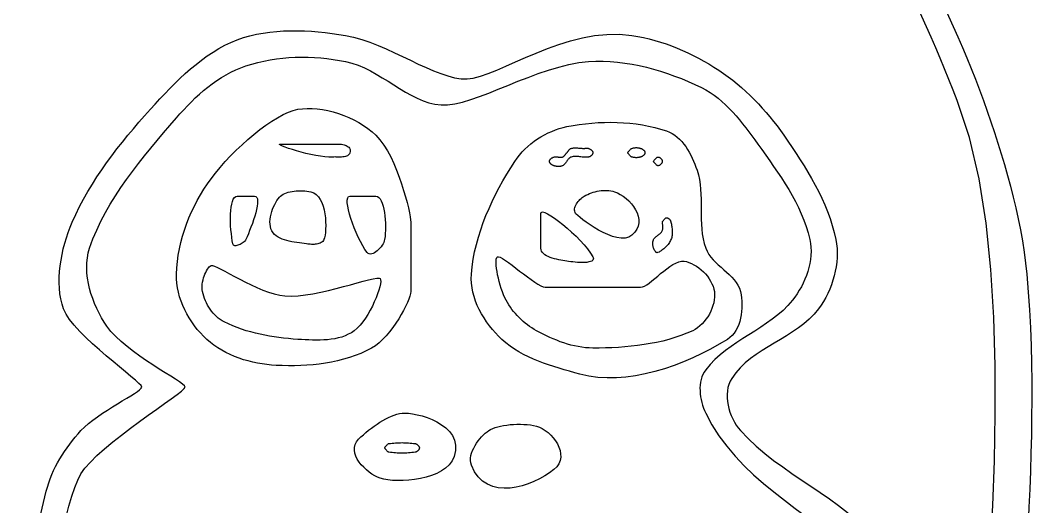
# Model space of a CAD drawing. Extents: x 4 to 678, y 18 to 648.
# Drawn here: x 267 to 383.6, y 515.7 to 571.8 of the extents above; entities that cross this region are included whole.
import ezdxf

# ---------------------------------------------------------------- set-up
doc = ezdxf.new("R2010")
doc.units = 0
doc.layers.add('Poly', color=3, linetype='CONTINUOUS')

msp = doc.modelspace()

# ---------------------------------------------------------------- linework, layer by layer
at = {"layer": 'Poly'}
for points in [[(375, 562.5), (374.52, 563.72), (374.02, 564.94), (373.53, 566.16), (373.02, 567.38), (372.51, 568.59), (371.98, 569.8), (371.45, 571), (370.9, 572.2), (370.34, 573.39), (369.77, 574.57), (369.18, 575.75), (368.58, 576.92), (367.96, 578.08), (367.32, 579.23), (366.67, 580.37), (366, 581.5)], [(369, 581.5), (369.68, 580.37), (370.34, 579.24), (370.98, 578.09), (371.61, 576.94), (372.23, 575.77), (372.83, 574.6), (373.41, 573.42), (373.98, 572.23), (374.54, 571.04), (375.07, 569.83), (375.6, 568.62), (376.11, 567.41), (376.6, 566.19), (377.08, 564.96), (377.55, 563.73), (378, 562.5)], [(292, 569.5), (292.73, 569.75), (293.47, 569.96), (294.22, 570.14), (294.99, 570.28), (295.77, 570.39), (296.56, 570.47), (297.35, 570.52), (298.15, 570.55), (298.95, 570.55), (299.75, 570.53), (300.55, 570.48), (301.35, 570.42), (302.15, 570.34), (302.94, 570.24), (303.72, 570.13), (304.5, 570)], [(318.5, 565), (319.22, 565.09), (320.04, 565.3), (320.94, 565.61), (321.91, 566), (322.96, 566.45), (324.07, 566.95), (325.25, 567.46), (326.47, 567.98), (327.75, 568.49), (329.06, 568.96), (330.42, 569.38), (331.8, 569.72), (333.2, 569.98), (334.62, 570.12), (336.06, 570.14), (337.5, 570)], [(282, 561.5), (282.54, 562.1), (283.09, 562.69), (283.66, 563.29), (284.23, 563.88), (284.82, 564.47), (285.41, 565.04), (286.02, 565.61), (286.64, 566.15), (287.27, 566.67), (287.91, 567.17), (288.56, 567.65), (289.22, 568.09), (289.9, 568.5), (290.59, 568.88), (291.29, 569.21), (292, 569.5)], [(304.5, 570), (305.42, 569.81), (306.36, 569.54), (307.3, 569.22), (308.24, 568.85), (309.18, 568.45), (310.12, 568.02), (311.06, 567.58), (311.98, 567.14), (312.88, 566.71), (313.77, 566.3), (314.63, 565.93), (315.47, 565.61), (316.28, 565.34), (317.06, 565.14), (317.8, 565.02), (318.5, 565)], [(337.5, 570), (338.16, 569.89), (338.83, 569.76), (339.48, 569.6), (340.14, 569.43), (340.79, 569.23), (341.43, 569.02), (342.07, 568.79), (342.71, 568.54), (343.33, 568.27), (343.95, 567.99), (344.57, 567.69), (345.17, 567.38), (345.77, 567.06), (346.35, 566.72), (346.93, 566.36), (347.5, 566)], [(293, 566.5), (293.69, 566.71), (294.38, 566.9), (295.09, 567.06), (295.8, 567.2), (296.52, 567.31), (297.25, 567.39), (297.97, 567.45), (298.7, 567.49), (299.44, 567.5), (300.17, 567.49), (300.9, 567.46), (301.63, 567.41), (302.35, 567.34), (303.07, 567.24), (303.79, 567.13), (304.5, 567)], [(304.5, 567), (305.23, 566.82), (305.95, 566.57), (306.66, 566.27), (307.35, 565.92), (308.04, 565.54), (308.72, 565.14), (309.39, 564.72), (310.06, 564.3), (310.73, 563.89), (311.4, 563.49), (312.06, 563.12), (312.74, 562.78), (313.42, 562.49), (314.1, 562.26), (314.8, 562.09), (315.5, 562)], [(315.5, 562), (316.25, 562.01), (317.08, 562.12), (317.97, 562.33), (318.93, 562.61), (319.94, 562.96), (320.99, 563.36), (322.09, 563.8), (323.21, 564.25), (324.36, 564.72), (325.53, 565.17), (326.71, 565.61), (327.89, 566.02), (329.07, 566.37), (330.23, 566.66), (331.38, 566.88), (332.5, 567)], [(332.5, 567), (333.33, 567.04), (334.17, 567.04), (335, 567), (335.84, 566.93), (336.68, 566.83), (337.51, 566.69), (338.34, 566.53), (339.16, 566.34), (339.99, 566.12), (340.8, 565.88), (341.61, 565.62), (342.41, 565.33), (343.2, 565.03), (343.98, 564.7), (344.74, 564.36), (345.5, 564)], [(285, 560.5), (285.41, 560.97), (285.84, 561.44), (286.27, 561.9), (286.72, 562.36), (287.18, 562.8), (287.65, 563.23), (288.13, 563.65), (288.63, 564.05), (289.13, 564.44), (289.65, 564.81), (290.18, 565.15), (290.72, 565.47), (291.27, 565.77), (291.84, 566.04), (292.41, 566.29), (293, 566.5)], [(347.5, 566), (348.05, 565.63), (348.59, 565.24), (349.12, 564.84), (349.64, 564.42), (350.14, 563.99), (350.64, 563.54), (351.13, 563.08), (351.6, 562.61), (352.07, 562.13), (352.52, 561.64), (352.96, 561.14), (353.39, 560.63), (353.81, 560.11), (354.22, 559.58), (354.62, 559.04), (355, 558.5)], [(345.5, 564), (346.01, 563.73), (346.5, 563.44), (346.97, 563.12), (347.43, 562.77), (347.87, 562.4), (348.3, 562.01), (348.71, 561.6), (349.12, 561.18), (349.51, 560.75), (349.89, 560.3), (350.26, 559.84), (350.62, 559.38), (350.97, 558.91), (351.32, 558.44), (351.66, 557.97), (352, 557.5)], [(378, 495.5), (377.89, 496.02), (377.93, 497.5), (378.07, 499.86), (378.29, 502.97), (378.55, 506.75), (378.82, 511.08), (379.08, 515.87), (379.27, 521.01), (379.38, 526.4), (379.37, 531.94), (379.21, 537.52), (378.87, 543.04), (378.31, 548.4), (377.5, 553.5), (376.41, 558.24), (375, 562.5)], [(378, 562.5), (378.43, 561.28), (378.85, 560.06), (379.27, 558.84), (379.67, 557.61), (380.06, 556.37), (380.43, 555.13), (380.79, 553.89), (381.13, 552.64), (381.45, 551.39), (381.75, 550.13), (382.02, 548.87), (382.27, 547.6), (382.5, 546.33), (382.7, 545.06), (382.86, 543.78), (383, 542.5)], [(273, 548.5), (273.41, 549.4), (273.85, 550.29), (274.31, 551.16), (274.8, 552.02), (275.31, 552.87), (275.84, 553.71), (276.39, 554.53), (276.96, 555.35), (277.55, 556.15), (278.15, 556.94), (278.77, 557.73), (279.4, 558.5), (280.04, 559.26), (280.68, 560.02), (281.34, 560.76), (282, 561.5)], [(289, 553.5), (289.5, 554.15), (290.05, 554.81), (290.63, 555.47), (291.25, 556.13), (291.9, 556.78), (292.57, 557.41), (293.25, 558.03), (293.94, 558.61), (294.63, 559.16), (295.32, 559.66), (296, 560.12), (296.66, 560.53), (297.29, 560.88), (297.9, 561.16), (298.47, 561.37), (299, 561.5)], [(299, 561.5), (299.52, 561.57), (300.07, 561.6), (300.64, 561.59), (301.23, 561.55), (301.83, 561.47), (302.44, 561.35), (303.06, 561.2), (303.67, 561.02), (304.28, 560.8), (304.88, 560.56), (305.46, 560.28), (306.03, 559.98), (306.57, 559.65), (307.08, 559.29), (307.56, 558.91), (308, 558.5)], [(275, 545.5), (275.38, 546.56), (275.81, 547.59), (276.29, 548.61), (276.81, 549.61), (277.37, 550.59), (277.97, 551.55), (278.59, 552.49), (279.25, 553.43), (279.92, 554.35), (280.62, 555.25), (281.33, 556.15), (282.05, 557.03), (282.79, 557.91), (283.53, 558.78), (284.26, 559.64), (285, 560.5)], [(330, 559.5), (330.71, 559.63), (331.43, 559.74), (332.15, 559.84), (332.87, 559.91), (333.6, 559.96), (334.33, 559.99), (335.06, 560), (335.8, 559.99), (336.53, 559.95), (337.25, 559.89), (337.98, 559.81), (338.7, 559.7), (339.41, 559.56), (340.12, 559.4), (340.81, 559.21), (341.5, 559)], [(308, 558.5), (308.46, 557.98), (308.9, 557.38), (309.31, 556.72), (309.7, 556.01), (310.05, 555.26), (310.38, 554.48), (310.68, 553.7), (310.95, 552.92), (311.19, 552.16), (311.4, 551.43), (311.58, 550.75), (311.73, 550.13), (311.85, 549.58), (311.93, 549.11), (311.98, 548.75), (312, 548.5)], [(324, 555.5), (324.26, 555.87), (324.54, 556.23), (324.84, 556.58), (325.16, 556.91), (325.5, 557.23), (325.85, 557.53), (326.22, 557.81), (326.61, 558.08), (327, 558.33), (327.41, 558.56), (327.83, 558.77), (328.25, 558.96), (328.68, 559.13), (329.12, 559.28), (329.56, 559.4), (330, 559.5)], [(341.5, 559), (341.83, 558.87), (342.14, 558.71), (342.44, 558.52), (342.72, 558.3), (342.99, 558.05), (343.24, 557.79), (343.48, 557.5), (343.7, 557.2), (343.91, 556.88), (344.1, 556.56), (344.29, 556.22), (344.45, 555.88), (344.61, 555.53), (344.75, 555.19), (344.88, 554.84), (345, 554.5)], [(355, 558.5), (355.48, 557.81), (355.95, 557.11), (356.42, 556.4), (356.89, 555.69), (357.34, 554.97), (357.79, 554.24), (358.21, 553.51), (358.63, 552.77), (359.02, 552.01), (359.39, 551.25), (359.73, 550.49), (360.05, 549.71), (360.34, 548.92), (360.59, 548.12), (360.82, 547.32), (361, 546.5)], [(303, 556), (302.58, 556), (302.11, 556.03), (301.6, 556.09), (301.05, 556.18), (300.5, 556.29), (299.93, 556.42), (299.38, 556.56), (298.85, 556.7), (298.36, 556.85), (297.92, 556.99), (297.53, 557.13), (297.23, 557.25), (297.01, 557.35), (296.89, 557.43), (296.88, 557.48), (297, 557.5)], [(297, 557.5), (297.07, 557.5), (297.28, 557.5), (297.6, 557.5), (298.02, 557.5), (298.51, 557.5), (299.06, 557.5), (299.64, 557.5), (300.25, 557.5), (300.86, 557.5), (301.44, 557.5), (301.99, 557.5), (302.48, 557.5), (302.9, 557.5), (303.22, 557.5), (303.43, 557.5), (303.5, 557.5)], [(303.5, 557.5), (303.68, 557.5), (303.86, 557.49), (304.02, 557.47), (304.18, 557.44), (304.33, 557.41), (304.46, 557.36), (304.58, 557.31), (304.69, 557.26), (304.78, 557.19), (304.86, 557.12), (304.93, 557.04), (304.98, 556.95), (305.01, 556.85), (305.03, 556.74), (305.02, 556.62), (305, 556.5)], [(352, 557.5), (352.46, 556.86), (352.92, 556.22), (353.38, 555.57), (353.83, 554.92), (354.28, 554.26), (354.73, 553.6), (355.16, 552.93), (355.57, 552.25), (355.97, 551.57), (356.34, 550.88), (356.7, 550.17), (357.02, 549.46), (357.32, 548.74), (357.58, 548), (357.81, 547.26), (358, 546.5)], [(305, 556.5), (304.96, 556.38), (304.89, 556.29), (304.81, 556.21), (304.71, 556.15), (304.6, 556.1), (304.47, 556.06), (304.34, 556.03), (304.19, 556.02), (304.04, 556), (303.89, 556), (303.73, 556), (303.58, 556), (303.43, 556), (303.28, 556.01), (303.13, 556), (303, 556)], [(329.5, 556), (329.54, 556.02), (329.58, 556.04), (329.61, 556.06), (329.65, 556.09), (329.68, 556.12), (329.71, 556.15), (329.74, 556.18), (329.77, 556.22), (329.8, 556.25), (329.83, 556.29), (329.86, 556.33), (329.88, 556.36), (329.91, 556.4), (329.94, 556.43), (329.97, 556.47), (330, 556.5)], [(330, 556.5), (330.03, 556.53), (330.06, 556.57), (330.09, 556.6), (330.12, 556.64), (330.14, 556.68), (330.17, 556.72), (330.2, 556.75), (330.23, 556.79), (330.26, 556.83), (330.29, 556.86), (330.32, 556.89), (330.35, 556.92), (330.38, 556.95), (330.42, 556.97), (330.46, 556.99), (330.5, 557)], [(330.5, 557), (330.59, 557.02), (330.68, 557.03), (330.78, 557.05), (330.87, 557.05), (330.96, 557.05), (331.06, 557.05), (331.15, 557.05), (331.24, 557.05), (331.34, 557.04), (331.43, 557.03), (331.53, 557.02), (331.62, 557.02), (331.72, 557.01), (331.81, 557), (331.91, 557), (332, 557)], [(332, 557), (332.03, 557), (332.06, 557), (332.1, 557.01), (332.13, 557.01), (332.16, 557.02), (332.19, 557.02), (332.22, 557.02), (332.26, 557.03), (332.29, 557.03), (332.32, 557.03), (332.35, 557.03), (332.38, 557.03), (332.41, 557.03), (332.44, 557.02), (332.47, 557.01), (332.5, 557)], [(332.5, 557), (332.54, 556.98), (332.58, 556.96), (332.62, 556.93), (332.67, 556.91), (332.71, 556.88), (332.75, 556.86), (332.79, 556.83), (332.83, 556.8), (332.86, 556.77), (332.9, 556.73), (332.93, 556.7), (332.95, 556.66), (332.97, 556.62), (332.99, 556.58), (333, 556.54), (333, 556.5)], [(333, 556.5), (333, 556.46), (332.99, 556.41), (332.97, 556.37), (332.95, 556.33), (332.93, 556.29), (332.9, 556.25), (332.87, 556.21), (332.84, 556.18), (332.8, 556.15), (332.76, 556.12), (332.72, 556.09), (332.68, 556.06), (332.63, 556.04), (332.59, 556.03), (332.54, 556.01), (332.5, 556)], [(337, 556.5), (337, 556.5), (337.01, 556.52), (337.03, 556.54), (337.05, 556.57), (337.07, 556.6), (337.1, 556.64), (337.13, 556.68), (337.17, 556.72), (337.2, 556.77), (337.24, 556.81), (337.28, 556.85), (337.33, 556.89), (337.37, 556.93), (337.41, 556.96), (337.46, 556.98), (337.5, 557)], [(337.5, 556), (337.46, 556.02), (337.41, 556.04), (337.37, 556.07), (337.33, 556.11), (337.28, 556.15), (337.24, 556.19), (337.2, 556.23), (337.17, 556.28), (337.13, 556.32), (337.1, 556.36), (337.07, 556.4), (337.05, 556.43), (337.03, 556.46), (337.01, 556.48), (337, 556.5), (337, 556.5)], [(337.5, 557), (337.56, 557.02), (337.62, 557.03), (337.68, 557.05), (337.75, 557.06), (337.81, 557.07), (337.87, 557.07), (337.94, 557.08), (338, 557.08), (338.06, 557.08), (338.13, 557.07), (338.19, 557.07), (338.25, 557.06), (338.32, 557.05), (338.38, 557.03), (338.44, 557.02), (338.5, 557)], [(338.5, 557), (338.54, 556.98), (338.59, 556.97), (338.63, 556.95), (338.67, 556.92), (338.72, 556.9), (338.76, 556.87), (338.8, 556.84), (338.83, 556.81), (338.87, 556.78), (338.9, 556.74), (338.93, 556.71), (338.95, 556.67), (338.97, 556.63), (338.99, 556.59), (339, 556.54), (339, 556.5)], [(339, 556.5), (339, 556.46), (338.99, 556.41), (338.97, 556.37), (338.95, 556.33), (338.93, 556.29), (338.9, 556.26), (338.87, 556.22), (338.83, 556.19), (338.8, 556.16), (338.76, 556.13), (338.72, 556.1), (338.67, 556.08), (338.63, 556.05), (338.59, 556.03), (338.54, 556.02), (338.5, 556)], [(319, 542.5), (319.08, 543.37), (319.21, 544.23), (319.37, 545.09), (319.57, 545.94), (319.8, 546.78), (320.07, 547.62), (320.36, 548.45), (320.68, 549.27), (321.03, 550.09), (321.4, 550.89), (321.79, 551.69), (322.2, 552.48), (322.63, 553.25), (323.07, 554.01), (323.53, 554.76), (324, 555.5)], [(328, 555.5), (328, 555.54), (328.01, 555.59), (328.03, 555.63), (328.05, 555.67), (328.07, 555.71), (328.1, 555.74), (328.13, 555.78), (328.17, 555.81), (328.2, 555.84), (328.24, 555.87), (328.28, 555.9), (328.33, 555.92), (328.37, 555.95), (328.41, 555.97), (328.46, 555.98), (328.5, 556)], [(328.5, 555), (328.46, 555.02), (328.41, 555.03), (328.37, 555.05), (328.33, 555.08), (328.28, 555.1), (328.24, 555.13), (328.2, 555.16), (328.17, 555.19), (328.13, 555.22), (328.1, 555.26), (328.07, 555.29), (328.05, 555.33), (328.03, 555.37), (328.01, 555.41), (328, 555.46), (328, 555.5)], [(328.5, 556), (328.56, 556.02), (328.62, 556.03), (328.68, 556.03), (328.75, 556.03), (328.81, 556.03), (328.87, 556.02), (328.94, 556.01), (329, 556), (329.06, 555.99), (329.13, 555.98), (329.19, 555.97), (329.25, 555.97), (329.32, 555.97), (329.38, 555.97), (329.44, 555.98), (329.5, 556)], [(329.5, 555), (329.44, 554.97), (329.38, 554.95), (329.32, 554.94), (329.26, 554.92), (329.2, 554.91), (329.14, 554.91), (329.07, 554.9), (329.01, 554.9), (328.94, 554.91), (328.88, 554.91), (328.81, 554.92), (328.75, 554.93), (328.68, 554.95), (328.62, 554.96), (328.56, 554.98), (328.5, 555)], [(330.5, 556), (330.42, 555.97), (330.35, 555.92), (330.28, 555.87), (330.21, 555.81), (330.15, 555.74), (330.1, 555.67), (330.04, 555.6), (329.99, 555.52), (329.94, 555.45), (329.88, 555.37), (329.83, 555.3), (329.77, 555.22), (329.71, 555.16), (329.65, 555.1), (329.58, 555.04), (329.5, 555)], [(332.5, 556), (332.38, 555.98), (332.25, 555.97), (332.13, 555.97), (332, 555.97), (331.87, 555.98), (331.75, 556), (331.62, 556.01), (331.49, 556.03), (331.36, 556.05), (331.24, 556.06), (331.11, 556.07), (330.99, 556.07), (330.86, 556.07), (330.74, 556.06), (330.62, 556.03), (330.5, 556)], [(338.5, 556), (338.44, 555.98), (338.38, 555.97), (338.32, 555.95), (338.25, 555.94), (338.19, 555.93), (338.13, 555.93), (338.06, 555.92), (338, 555.92), (337.94, 555.92), (337.87, 555.93), (337.81, 555.93), (337.75, 555.94), (337.68, 555.95), (337.62, 555.97), (337.56, 555.98), (337.5, 556)], [(340, 555.5), (340, 555.51), (340.01, 555.52), (340.03, 555.55), (340.04, 555.58), (340.07, 555.62), (340.1, 555.66), (340.13, 555.7), (340.16, 555.75), (340.2, 555.8), (340.24, 555.84), (340.28, 555.88), (340.32, 555.92), (340.37, 555.95), (340.41, 555.98), (340.46, 555.99), (340.5, 556)], [(340.5, 555), (340.46, 555.01), (340.41, 555.02), (340.37, 555.05), (340.32, 555.08), (340.28, 555.12), (340.24, 555.16), (340.2, 555.2), (340.16, 555.25), (340.13, 555.3), (340.1, 555.34), (340.07, 555.38), (340.04, 555.42), (340.03, 555.45), (340.01, 555.48), (340, 555.49), (340, 555.5)], [(340.5, 556), (340.54, 556), (340.59, 555.99), (340.63, 555.97), (340.68, 555.96), (340.72, 555.93), (340.76, 555.9), (340.8, 555.87), (340.84, 555.84), (340.87, 555.8), (340.9, 555.76), (340.93, 555.72), (340.96, 555.68), (340.97, 555.63), (340.99, 555.59), (341, 555.54), (341, 555.5)], [(341, 555.5), (341, 555.46), (340.99, 555.41), (340.97, 555.37), (340.96, 555.32), (340.93, 555.28), (340.9, 555.24), (340.87, 555.2), (340.84, 555.16), (340.8, 555.13), (340.76, 555.1), (340.72, 555.07), (340.68, 555.04), (340.63, 555.03), (340.59, 555.01), (340.54, 555), (340.5, 555)], [(345, 554.5), (345.16, 553.96), (345.28, 553.41), (345.36, 552.85), (345.42, 552.29), (345.45, 551.72), (345.47, 551.14), (345.48, 550.57), (345.48, 549.99), (345.48, 549.42), (345.49, 548.84), (345.51, 548.27), (345.55, 547.7), (345.61, 547.14), (345.7, 546.59), (345.83, 546.04), (346, 545.5)], [(285, 542.5), (285.04, 543.23), (285.11, 543.96), (285.21, 544.69), (285.34, 545.42), (285.51, 546.15), (285.7, 546.87), (285.92, 547.58), (286.17, 548.28), (286.45, 548.98), (286.75, 549.67), (287.07, 550.34), (287.41, 551), (287.78, 551.65), (288.17, 552.29), (288.57, 552.9), (289, 553.5)], [(291.5, 546), (291.44, 546.36), (291.38, 546.75), (291.33, 547.18), (291.29, 547.62), (291.25, 548.08), (291.24, 548.53), (291.23, 548.99), (291.24, 549.43), (291.26, 549.85), (291.31, 550.24), (291.37, 550.59), (291.45, 550.89), (291.55, 551.15), (291.68, 551.34), (291.83, 551.46), (292, 551.5)], [(292, 551.5), (292.02, 551.5), (292.09, 551.5), (292.18, 551.5), (292.31, 551.5), (292.46, 551.5), (292.63, 551.5), (292.81, 551.5), (293, 551.5), (293.19, 551.5), (293.37, 551.5), (293.54, 551.5), (293.69, 551.5), (293.82, 551.5), (293.91, 551.5), (293.98, 551.5), (294, 551.5)], [(294, 551.5), (294.16, 551.46), (294.27, 551.35), (294.34, 551.17), (294.36, 550.94), (294.35, 550.65), (294.31, 550.33), (294.24, 549.97), (294.14, 549.58), (294.02, 549.18), (293.89, 548.76), (293.75, 548.35), (293.59, 547.93), (293.44, 547.54), (293.29, 547.16), (293.14, 546.81), (293, 546.5)], [(296, 547.5), (295.9, 547.74), (295.83, 547.99), (295.79, 548.26), (295.78, 548.55), (295.8, 548.84), (295.84, 549.13), (295.91, 549.43), (295.99, 549.72), (296.09, 550), (296.2, 550.28), (296.33, 550.54), (296.46, 550.78), (296.59, 551), (296.73, 551.2), (296.87, 551.36), (297, 551.5)], [(297, 551.5), (297.14, 551.61), (297.3, 551.71), (297.48, 551.8), (297.68, 551.88), (297.89, 551.94), (298.11, 552), (298.34, 552.04), (298.58, 552.07), (298.82, 552.1), (299.07, 552.11), (299.32, 552.11), (299.56, 552.11), (299.81, 552.09), (300.05, 552.07), (300.28, 552.04), (300.5, 552)], [(300.5, 552), (300.83, 551.89), (301.12, 551.7), (301.37, 551.43), (301.58, 551.12), (301.76, 550.75), (301.9, 550.34), (302.02, 549.91), (302.11, 549.46), (302.17, 549.01), (302.2, 548.55), (302.21, 548.12), (302.2, 547.7), (302.18, 547.32), (302.13, 546.99), (302.07, 546.71), (302, 546.5)], [(307, 545), (306.73, 545.36), (306.47, 545.79), (306.2, 546.26), (305.95, 546.76), (305.71, 547.29), (305.48, 547.83), (305.28, 548.38), (305.09, 548.91), (304.94, 549.43), (304.82, 549.91), (304.74, 550.35), (304.69, 550.73), (304.69, 551.05), (304.74, 551.29), (304.84, 551.45), (305, 551.5)], [(305, 551.5), (305.03, 551.5), (305.13, 551.5), (305.28, 551.5), (305.47, 551.5), (305.7, 551.5), (305.95, 551.5), (306.22, 551.5), (306.5, 551.5), (306.78, 551.5), (307.05, 551.5), (307.3, 551.5), (307.53, 551.5), (307.72, 551.5), (307.87, 551.5), (307.97, 551.5), (308, 551.5)], [(308, 551.5), (308.18, 551.46), (308.34, 551.35), (308.49, 551.18), (308.61, 550.95), (308.73, 550.68), (308.82, 550.36), (308.91, 550.01), (308.97, 549.63), (309.02, 549.23), (309.06, 548.82), (309.08, 548.4), (309.09, 547.99), (309.09, 547.59), (309.07, 547.2), (309.04, 546.83), (309, 546.5)], [(331, 549.5), (330.94, 549.62), (330.9, 549.75), (330.88, 549.88), (330.89, 550.02), (330.92, 550.17), (330.96, 550.31), (331.02, 550.45), (331.1, 550.6), (331.19, 550.74), (331.29, 550.87), (331.4, 551), (331.51, 551.12), (331.63, 551.23), (331.75, 551.34), (331.88, 551.42), (332, 551.5)], [(332, 551.5), (332.2, 551.6), (332.4, 551.7), (332.61, 551.79), (332.82, 551.87), (333.04, 551.94), (333.27, 552.01), (333.49, 552.06), (333.72, 552.1), (333.94, 552.14), (334.17, 552.16), (334.4, 552.16), (334.63, 552.16), (334.85, 552.14), (335.07, 552.11), (335.29, 552.06), (335.5, 552)], [(335.5, 552), (335.83, 551.87), (336.16, 551.69), (336.49, 551.48), (336.82, 551.22), (337.13, 550.94), (337.43, 550.62), (337.69, 550.29), (337.91, 549.93), (338.09, 549.56), (338.22, 549.19), (338.29, 548.81), (338.3, 548.43), (338.23, 548.05), (338.08, 547.69), (337.84, 547.33), (337.5, 547)], [(327, 549.5), (327.05, 549.63), (327.21, 549.67), (327.45, 549.61), (327.76, 549.46), (328.14, 549.24), (328.57, 548.96), (329.04, 548.62), (329.53, 548.23), (330.04, 547.81), (330.55, 547.35), (331.06, 546.87), (331.54, 546.39), (331.98, 545.9), (332.38, 545.41), (332.73, 544.94), (333, 544.5)], [(327, 545.5), (327, 545.54), (327, 545.67), (327, 545.87), (327, 546.12), (327, 546.43), (327, 546.77), (327, 547.13), (327, 547.5), (327, 547.87), (327, 548.23), (327, 548.57), (327, 548.88), (327, 549.13), (327, 549.33), (327, 549.46), (327, 549.5)], [(337.5, 547), (337.14, 546.78), (336.72, 546.67), (336.25, 546.65), (335.76, 546.72), (335.24, 546.86), (334.71, 547.06), (334.18, 547.3), (333.66, 547.58), (333.15, 547.88), (332.67, 548.19), (332.24, 548.49), (331.85, 548.78), (331.52, 549.03), (331.26, 549.25), (331.09, 549.41), (331, 549.5)], [(272, 538.5), (271.82, 539.07), (271.68, 539.66), (271.58, 540.26), (271.52, 540.88), (271.49, 541.52), (271.5, 542.16), (271.53, 542.81), (271.6, 543.46), (271.7, 544.12), (271.82, 544.77), (271.96, 545.42), (272.13, 546.06), (272.32, 546.69), (272.53, 547.31), (272.76, 547.91), (273, 548.5)], [(312, 548.5), (312, 548.41), (312, 548.16), (312, 547.76), (312, 547.25), (312, 546.64), (312, 545.97), (312, 545.25), (312, 544.5), (312, 543.75), (312, 543.03), (312, 542.36), (312, 541.75), (312, 541.24), (312, 540.84), (312, 540.59), (312, 540.5)], [(341, 548.5), (341, 548.51), (341.01, 548.52), (341.03, 548.55), (341.04, 548.58), (341.07, 548.62), (341.1, 548.66), (341.13, 548.7), (341.16, 548.75), (341.2, 548.8), (341.24, 548.84), (341.28, 548.88), (341.32, 548.92), (341.37, 548.95), (341.41, 548.98), (341.46, 548.99), (341.5, 549)], [(341, 547.5), (341.02, 547.56), (341.04, 547.63), (341.06, 547.7), (341.06, 547.78), (341.07, 547.86), (341.07, 547.95), (341.06, 548.03), (341.06, 548.11), (341.05, 548.19), (341.04, 548.26), (341.03, 548.33), (341.02, 548.39), (341.01, 548.43), (341.01, 548.47), (341, 548.49), (341, 548.5)], [(341.5, 549), (341.54, 549), (341.59, 548.99), (341.63, 548.97), (341.67, 548.95), (341.71, 548.93), (341.75, 548.9), (341.79, 548.87), (341.82, 548.84), (341.85, 548.8), (341.88, 548.76), (341.91, 548.72), (341.94, 548.68), (341.96, 548.63), (341.97, 548.59), (341.99, 548.54), (342, 548.5)], [(342, 548.5), (342.02, 548.38), (342.05, 548.25), (342.07, 548.13), (342.09, 548), (342.11, 547.87), (342.13, 547.74), (342.14, 547.61), (342.15, 547.48), (342.15, 547.36), (342.15, 547.23), (342.14, 547.1), (342.13, 546.98), (342.11, 546.86), (342.08, 546.74), (342.04, 546.62), (342, 546.5)], [(300, 546), (299.73, 546.04), (299.45, 546.08), (299.17, 546.12), (298.88, 546.16), (298.59, 546.2), (298.3, 546.25), (298.01, 546.3), (297.73, 546.37), (297.46, 546.45), (297.19, 546.54), (296.95, 546.65), (296.72, 546.77), (296.5, 546.92), (296.31, 547.09), (296.14, 547.28), (296, 547.5)], [(340, 546.5), (340.04, 546.58), (340.09, 546.65), (340.15, 546.71), (340.22, 546.77), (340.28, 546.83), (340.35, 546.89), (340.43, 546.95), (340.5, 547), (340.57, 547.05), (340.65, 547.11), (340.72, 547.17), (340.78, 547.23), (340.85, 547.29), (340.91, 547.35), (340.96, 547.42), (341, 547.5)], [(293, 546.5), (292.95, 546.41), (292.88, 546.32), (292.79, 546.23), (292.69, 546.15), (292.58, 546.07), (292.46, 545.99), (292.33, 545.93), (292.21, 545.88), (292.08, 545.83), (291.96, 545.8), (291.85, 545.79), (291.75, 545.79), (291.66, 545.81), (291.59, 545.85), (291.53, 545.92), (291.5, 546)], [(302, 546.5), (301.94, 546.39), (301.86, 546.29), (301.77, 546.21), (301.67, 546.14), (301.55, 546.08), (301.42, 546.04), (301.29, 546), (301.15, 545.97), (301, 545.95), (300.86, 545.94), (300.71, 545.94), (300.56, 545.94), (300.41, 545.95), (300.27, 545.96), (300.13, 545.98), (300, 546)], [(309, 546.5), (308.96, 546.34), (308.9, 546.17), (308.81, 546), (308.71, 545.83), (308.58, 545.66), (308.45, 545.49), (308.3, 545.34), (308.15, 545.2), (307.99, 545.07), (307.83, 544.97), (307.67, 544.89), (307.51, 544.84), (307.37, 544.83), (307.23, 544.84), (307.11, 544.9), (307, 545)], [(340, 545.5), (339.98, 545.56), (339.96, 545.62), (339.95, 545.68), (339.93, 545.75), (339.92, 545.81), (339.91, 545.88), (339.91, 545.94), (339.9, 546.01), (339.9, 546.07), (339.91, 546.14), (339.91, 546.2), (339.92, 546.26), (339.94, 546.32), (339.95, 546.38), (339.97, 546.44), (340, 546.5)], [(342, 546.5), (341.94, 546.38), (341.88, 546.26), (341.81, 546.15), (341.74, 546.04), (341.66, 545.93), (341.57, 545.82), (341.48, 545.72), (341.38, 545.62), (341.28, 545.53), (341.18, 545.44), (341.07, 545.36), (340.96, 545.28), (340.85, 545.2), (340.73, 545.13), (340.62, 545.06), (340.5, 545)], [(358, 546.5), (358.08, 546.05), (358.13, 545.6), (358.14, 545.14), (358.12, 544.67), (358.07, 544.21), (358, 543.74), (357.89, 543.28), (357.77, 542.82), (357.61, 542.37), (357.44, 541.92), (357.24, 541.49), (357.03, 541.06), (356.79, 540.65), (356.54, 540.25), (356.28, 539.86), (356, 539.5)], [(361, 546.5), (361.08, 545.99), (361.14, 545.47), (361.16, 544.95), (361.15, 544.42), (361.11, 543.89), (361.04, 543.36), (360.94, 542.84), (360.82, 542.31), (360.67, 541.8), (360.5, 541.29), (360.3, 540.79), (360.08, 540.3), (359.84, 539.82), (359.58, 539.36), (359.3, 538.92), (359, 538.5)], [(277, 536.5), (276.68, 536.99), (276.37, 537.49), (276.09, 538.02), (275.82, 538.56), (275.57, 539.12), (275.35, 539.69), (275.15, 540.27), (274.98, 540.86), (274.85, 541.45), (274.75, 542.04), (274.68, 542.63), (274.66, 543.22), (274.67, 543.8), (274.74, 544.38), (274.84, 544.95), (275, 545.5)], [(323, 539.5), (322.85, 539.8), (322.71, 540.13), (322.57, 540.49), (322.44, 540.87), (322.32, 541.26), (322.21, 541.65), (322.11, 542.05), (322.02, 542.44), (321.95, 542.81), (321.89, 543.17), (321.86, 543.5), (321.84, 543.79), (321.84, 544.04), (321.87, 544.25), (321.92, 544.41), (322, 544.5)], [(322, 544.5), (322.13, 544.52), (322.33, 544.45), (322.6, 544.3), (322.92, 544.09), (323.29, 543.84), (323.69, 543.54), (324.12, 543.21), (324.56, 542.87), (325, 542.53), (325.45, 542.2), (325.88, 541.88), (326.29, 541.59), (326.66, 541.35), (327, 541.16), (327.28, 541.04), (327.5, 541)], [(330, 544), (329.78, 544.04), (329.55, 544.08), (329.31, 544.12), (329.07, 544.17), (328.82, 544.23), (328.57, 544.29), (328.32, 544.36), (328.09, 544.44), (327.86, 544.53), (327.66, 544.63), (327.47, 544.75), (327.31, 544.87), (327.18, 545.01), (327.08, 545.16), (327.02, 545.32), (327, 545.5)], [(333, 544.5), (333.06, 544.35), (333.05, 544.22), (332.99, 544.11), (332.88, 544.02), (332.72, 543.96), (332.53, 543.91), (332.3, 543.87), (332.06, 543.85), (331.79, 543.85), (331.52, 543.85), (331.24, 543.86), (330.96, 543.88), (330.69, 543.91), (330.44, 543.94), (330.2, 543.97), (330, 544)], [(340.5, 545), (340.46, 544.99), (340.42, 544.98), (340.38, 544.99), (340.34, 545), (340.31, 545.02), (340.27, 545.05), (340.23, 545.09), (340.2, 545.13), (340.17, 545.17), (340.14, 545.22), (340.11, 545.26), (340.08, 545.31), (340.06, 545.36), (340.03, 545.41), (340.02, 545.46), (340, 545.5)], [(346, 545.5), (346.16, 545.14), (346.36, 544.79), (346.59, 544.47), (346.86, 544.16), (347.15, 543.87), (347.45, 543.58), (347.77, 543.3), (348.08, 543.02), (348.4, 542.75), (348.71, 542.46), (349, 542.17), (349.27, 541.87), (349.51, 541.56), (349.72, 541.23), (349.88, 540.88), (350, 540.5)], [(288, 540.5), (287.97, 540.7), (287.95, 540.91), (287.96, 541.14), (287.98, 541.37), (288.02, 541.6), (288.07, 541.84), (288.14, 542.07), (288.21, 542.29), (288.29, 542.51), (288.39, 542.71), (288.48, 542.9), (288.58, 543.07), (288.69, 543.22), (288.79, 543.34), (288.9, 543.44), (289, 543.5)], [(289, 543.5), (289.15, 543.5), (289.39, 543.43), (289.72, 543.29), (290.12, 543.09), (290.59, 542.84), (291.12, 542.56), (291.69, 542.25), (292.3, 541.93), (292.95, 541.6), (293.61, 541.28), (294.28, 540.97), (294.96, 540.68), (295.63, 540.43), (296.28, 540.23), (296.91, 540.08), (297.5, 540)], [(338.5, 541), (338.7, 541.04), (338.94, 541.14), (339.2, 541.29), (339.49, 541.49), (339.8, 541.73), (340.13, 542), (340.47, 542.28), (340.81, 542.57), (341.17, 542.86), (341.53, 543.13), (341.88, 543.39), (342.23, 543.61), (342.57, 543.79), (342.9, 543.92), (343.21, 544), (343.5, 544)], [(343.5, 544), (343.78, 543.95), (344.07, 543.86), (344.36, 543.75), (344.65, 543.6), (344.93, 543.43), (345.2, 543.24), (345.47, 543.02), (345.73, 542.79), (345.97, 542.53), (346.19, 542.27), (346.39, 541.99), (346.57, 541.7), (346.72, 541.41), (346.85, 541.11), (346.94, 540.8), (347, 540.5)], [(288.5, 535), (288.12, 535.36), (287.76, 535.74), (287.41, 536.15), (287.08, 536.57), (286.77, 537.01), (286.48, 537.46), (286.21, 537.93), (285.96, 538.41), (285.73, 538.91), (285.54, 539.41), (285.37, 539.91), (285.23, 540.43), (285.12, 540.94), (285.05, 541.46), (285, 541.98), (285, 542.5)], [(322.5, 535), (322.12, 535.36), (321.76, 535.75), (321.41, 536.15), (321.07, 536.57), (320.75, 537.01), (320.45, 537.47), (320.17, 537.94), (319.91, 538.42), (319.68, 538.91), (319.48, 539.41), (319.31, 539.92), (319.18, 540.43), (319.07, 540.95), (319.01, 541.46), (318.98, 541.98), (319, 542.5)], [(383, 542.5), (383.18, 540.45), (383.32, 538.39), (383.42, 536.33), (383.5, 534.27), (383.55, 532.21), (383.58, 530.14), (383.58, 528.08), (383.56, 526.01), (383.53, 523.95), (383.48, 521.88), (383.42, 519.82), (383.34, 517.75), (383.26, 515.69), (383.18, 513.62), (383.09, 511.56), (383, 509.5)], [(297.5, 540), (298.23, 539.98), (299.03, 540.02), (299.86, 540.12), (300.74, 540.26), (301.63, 540.43), (302.52, 540.63), (303.4, 540.85), (304.26, 541.07), (305.08, 541.29), (305.84, 541.5), (306.54, 541.69), (307.15, 541.85), (307.67, 541.97), (308.08, 542.04), (308.36, 542.05), (308.5, 542)], [(308.5, 542), (308.54, 541.87), (308.55, 541.66), (308.51, 541.39), (308.43, 541.05), (308.32, 540.67), (308.18, 540.24), (308.01, 539.79), (307.81, 539.32), (307.58, 538.84), (307.33, 538.36), (307.06, 537.88), (306.78, 537.43), (306.48, 537.01), (306.16, 536.62), (305.83, 536.28), (305.5, 536)], [(327.5, 541), (327.62, 541), (327.97, 541), (328.52, 541), (329.22, 541), (330.05, 541), (330.98, 541), (331.97, 541), (333, 541), (334.03, 541), (335.02, 541), (335.95, 541), (336.78, 541), (337.48, 541), (338.03, 541), (338.38, 541), (338.5, 541)], [(290.5, 537), (290.26, 537.13), (290.04, 537.28), (289.82, 537.44), (289.61, 537.62), (289.42, 537.81), (289.23, 538.02), (289.05, 538.24), (288.89, 538.47), (288.74, 538.7), (288.59, 538.95), (288.46, 539.2), (288.35, 539.45), (288.24, 539.71), (288.15, 539.97), (288.07, 540.24), (288, 540.5)], [(312, 540.5), (311.97, 540.28), (311.9, 539.99), (311.78, 539.64), (311.62, 539.24), (311.42, 538.8), (311.19, 538.34), (310.92, 537.85), (310.62, 537.35), (310.29, 536.85), (309.94, 536.35), (309.57, 535.87), (309.18, 535.41), (308.77, 534.98), (308.36, 534.6), (307.93, 534.27), (307.5, 534)], [(347, 540.5), (347.03, 540.19), (347.02, 539.87), (346.99, 539.55), (346.92, 539.22), (346.83, 538.89), (346.72, 538.56), (346.58, 538.23), (346.42, 537.92), (346.24, 537.61), (346.03, 537.32), (345.82, 537.04), (345.58, 536.78), (345.33, 536.55), (345.06, 536.33), (344.79, 536.15), (344.5, 536)], [(350, 540.5), (350.07, 540.14), (350.13, 539.77), (350.16, 539.39), (350.18, 539), (350.17, 538.61), (350.14, 538.21), (350.09, 537.82), (350.02, 537.43), (349.92, 537.06), (349.8, 536.7), (349.65, 536.35), (349.48, 536.02), (349.27, 535.72), (349.05, 535.45), (348.79, 535.21), (348.5, 535)], [(326.5, 536), (326.23, 536.15), (325.97, 536.32), (325.71, 536.49), (325.45, 536.68), (325.2, 536.87), (324.96, 537.07), (324.73, 537.28), (324.5, 537.5), (324.28, 537.73), (324.07, 537.96), (323.86, 538.2), (323.67, 538.45), (323.49, 538.7), (323.31, 538.96), (323.15, 539.23), (323, 539.5)], [(356, 539.5), (355.48, 538.9), (354.91, 538.34), (354.31, 537.81), (353.68, 537.32), (353.02, 536.85), (352.35, 536.4), (351.67, 535.95), (350.98, 535.52), (350.29, 535.08), (349.6, 534.64), (348.94, 534.18), (348.29, 533.71), (347.66, 533.21), (347.07, 532.68), (346.51, 532.11), (346, 531.5)], [(281, 529.5), (280.92, 529.67), (280.67, 529.93), (280.28, 530.29), (279.76, 530.74), (279.15, 531.25), (278.45, 531.82), (277.7, 532.44), (276.92, 533.11), (276.12, 533.79), (275.33, 534.5), (274.57, 535.21), (273.86, 535.92), (273.23, 536.62), (272.69, 537.28), (272.28, 537.92), (272, 538.5)], [(359, 538.5), (358.49, 537.89), (357.93, 537.32), (357.32, 536.8), (356.68, 536.31), (356.01, 535.85), (355.32, 535.41), (354.61, 534.99), (353.91, 534.57), (353.2, 534.14), (352.5, 533.71), (351.83, 533.26), (351.18, 532.78), (350.56, 532.28), (349.99, 531.73), (349.46, 531.14), (349, 530.5)], [(286, 529.5), (285.92, 529.64), (285.7, 529.84), (285.35, 530.1), (284.89, 530.4), (284.34, 530.75), (283.72, 531.15), (283.03, 531.58), (282.3, 532.05), (281.55, 532.54), (280.79, 533.06), (280.04, 533.61), (279.31, 534.17), (278.63, 534.74), (278, 535.32), (277.46, 535.91), (277, 536.5)], [(299, 535), (298.45, 535.04), (297.91, 535.09), (297.36, 535.14), (296.81, 535.21), (296.27, 535.29), (295.72, 535.37), (295.18, 535.47), (294.64, 535.58), (294.1, 535.71), (293.57, 535.85), (293.04, 536), (292.52, 536.17), (292, 536.35), (291.49, 536.55), (290.99, 536.77), (290.5, 537)], [(305.5, 536), (305.16, 535.77), (304.8, 535.58), (304.43, 535.41), (304.05, 535.27), (303.65, 535.16), (303.24, 535.07), (302.83, 535.01), (302.41, 534.96), (301.98, 534.93), (301.55, 534.91), (301.12, 534.91), (300.69, 534.91), (300.26, 534.93), (299.83, 534.95), (299.41, 534.97), (299, 535)], [(333, 534), (332.58, 534.01), (332.15, 534.04), (331.73, 534.09), (331.31, 534.16), (330.89, 534.24), (330.47, 534.34), (330.06, 534.46), (329.64, 534.59), (329.24, 534.73), (328.83, 534.89), (328.43, 535.05), (328.03, 535.23), (327.64, 535.41), (327.26, 535.6), (326.88, 535.8), (326.5, 536)], [(344.5, 536), (343.83, 535.71), (343.15, 535.44), (342.46, 535.21), (341.76, 535), (341.05, 534.81), (340.34, 534.65), (339.61, 534.51), (338.89, 534.39), (338.15, 534.28), (337.42, 534.2), (336.68, 534.13), (335.94, 534.08), (335.2, 534.04), (334.47, 534.02), (333.73, 534), (333, 534)], [(296.5, 532), (295.96, 532.04), (295.43, 532.09), (294.89, 532.17), (294.35, 532.26), (293.81, 532.38), (293.27, 532.51), (292.74, 532.66), (292.22, 532.84), (291.71, 533.03), (291.21, 533.25), (290.71, 533.48), (290.24, 533.74), (289.78, 534.02), (289.33, 534.33), (288.91, 534.65), (288.5, 535)], [(307.5, 534), (306.88, 533.68), (306.24, 533.39), (305.59, 533.13), (304.93, 532.9), (304.25, 532.7), (303.56, 532.53), (302.87, 532.38), (302.17, 532.25), (301.46, 532.15), (300.75, 532.07), (300.04, 532.02), (299.33, 531.98), (298.62, 531.96), (297.91, 531.96), (297.2, 531.97), (296.5, 532)], [(331.5, 531), (330.9, 531.16), (330.3, 531.33), (329.7, 531.5), (329.1, 531.68), (328.5, 531.87), (327.9, 532.06), (327.31, 532.27), (326.72, 532.49), (326.14, 532.73), (325.57, 532.99), (325.02, 533.26), (324.48, 533.56), (323.96, 533.88), (323.45, 534.23), (322.96, 534.6), (322.5, 535)], [(348.5, 535), (347.55, 534.43), (346.57, 533.88), (345.55, 533.36), (344.51, 532.87), (343.44, 532.41), (342.36, 531.99), (341.26, 531.62), (340.15, 531.29), (339.03, 531.02), (337.92, 530.81), (336.81, 530.66), (335.71, 530.57), (334.63, 530.56), (333.56, 530.62), (332.52, 530.77), (331.5, 531)], [(346, 531.5), (345.82, 531.24), (345.68, 530.97), (345.56, 530.68), (345.47, 530.37), (345.4, 530.06), (345.36, 529.73), (345.34, 529.4), (345.35, 529.07), (345.37, 528.73), (345.41, 528.39), (345.47, 528.06), (345.55, 527.73), (345.64, 527.41), (345.75, 527.09), (345.87, 526.79), (346, 526.5)], [(349, 530.5), (348.82, 530.17), (348.67, 529.81), (348.57, 529.44), (348.5, 529.06), (348.47, 528.66), (348.48, 528.25), (348.51, 527.84), (348.58, 527.43), (348.68, 527.02), (348.8, 526.61), (348.95, 526.22), (349.12, 525.84), (349.31, 525.47), (349.52, 525.12), (349.75, 524.8), (350, 524.5)], [(274, 524.5), (274.4, 524.9), (274.86, 525.3), (275.36, 525.7), (275.9, 526.09), (276.47, 526.48), (277.05, 526.86), (277.64, 527.22), (278.21, 527.57), (278.76, 527.91), (279.27, 528.22), (279.75, 528.51), (280.16, 528.77), (280.5, 529), (280.76, 529.2), (280.93, 529.37), (281, 529.5)], [(274, 519.5), (274.46, 520.16), (275.08, 520.87), (275.84, 521.62), (276.71, 522.4), (277.66, 523.19), (278.67, 523.98), (279.7, 524.77), (280.74, 525.54), (281.76, 526.27), (282.73, 526.96), (283.62, 527.6), (284.41, 528.16), (285.07, 528.65), (285.57, 529.04), (285.89, 529.33), (286, 529.5)], [(306, 523.5), (306.27, 523.76), (306.55, 524.02), (306.84, 524.27), (307.15, 524.53), (307.47, 524.77), (307.79, 525.01), (308.13, 525.24), (308.46, 525.45), (308.79, 525.66), (309.13, 525.84), (309.46, 526.01), (309.79, 526.16), (310.11, 526.28), (310.42, 526.38), (310.71, 526.45), (311, 526.5)], [(311, 526.5), (311.33, 526.51), (311.74, 526.49), (312.21, 526.43), (312.74, 526.32), (313.31, 526.18), (313.89, 526), (314.47, 525.77), (315.03, 525.49), (315.57, 525.17), (316.05, 524.8), (316.47, 524.39), (316.81, 523.92), (317.05, 523.39), (317.17, 522.82), (317.16, 522.19), (317, 521.5)], [(346, 526.5), (346.72, 525.15), (347.53, 523.88), (348.42, 522.68), (349.39, 521.54), (350.42, 520.45), (351.52, 519.41), (352.66, 518.41), (353.85, 517.43), (355.08, 516.47), (356.33, 515.51), (357.6, 514.56), (358.89, 513.6), (360.18, 512.63), (361.47, 511.62), (362.74, 510.58), (364, 509.5)], [(321, 524.5), (321.21, 524.62), (321.45, 524.74), (321.73, 524.84), (322.04, 524.93), (322.36, 525.01), (322.71, 525.08), (323.08, 525.13), (323.46, 525.18), (323.85, 525.21), (324.24, 525.22), (324.64, 525.22), (325.03, 525.21), (325.42, 525.18), (325.79, 525.14), (326.16, 525.08), (326.5, 525)], [(326.5, 525), (326.83, 524.89), (327.17, 524.73), (327.5, 524.52), (327.83, 524.27), (328.14, 523.98), (328.43, 523.66), (328.69, 523.32), (328.91, 522.96), (329.09, 522.58), (329.22, 522.19), (329.28, 521.81), (329.29, 521.42), (329.22, 521.04), (329.07, 520.67), (328.83, 520.32), (328.5, 520)], [(270, 517.5), (270.13, 517.99), (270.28, 518.47), (270.46, 518.94), (270.64, 519.42), (270.85, 519.88), (271.07, 520.34), (271.31, 520.79), (271.56, 521.23), (271.83, 521.67), (272.11, 522.1), (272.4, 522.52), (272.7, 522.94), (273.01, 523.34), (273.33, 523.74), (273.66, 524.12), (274, 524.5)], [(308.5, 519), (308.19, 519.12), (307.86, 519.29), (307.53, 519.48), (307.21, 519.71), (306.89, 519.97), (306.59, 520.26), (306.31, 520.56), (306.06, 520.87), (305.85, 521.2), (305.68, 521.54), (305.57, 521.88), (305.51, 522.22), (305.52, 522.56), (305.6, 522.89), (305.76, 523.2), (306, 523.5)], [(319, 520.5), (318.92, 520.77), (318.89, 521.04), (318.9, 521.33), (318.94, 521.61), (319.02, 521.91), (319.13, 522.19), (319.26, 522.48), (319.42, 522.76), (319.59, 523.04), (319.78, 523.3), (319.98, 523.55), (320.18, 523.78), (320.39, 523.99), (320.6, 524.19), (320.8, 524.36), (321, 524.5)], [(350, 524.5), (350.89, 523.57), (351.83, 522.69), (352.81, 521.86), (353.83, 521.06), (354.88, 520.3), (355.94, 519.55), (357.02, 518.82), (358.11, 518.09), (359.19, 517.36), (360.26, 516.62), (361.31, 515.86), (362.33, 515.07), (363.32, 514.25), (364.27, 513.39), (365.16, 512.47), (366, 511.5)], [(309, 522.5), (309, 522.51), (309.01, 522.52), (309.03, 522.54), (309.05, 522.57), (309.07, 522.61), (309.1, 522.65), (309.13, 522.69), (309.16, 522.74), (309.2, 522.78), (309.24, 522.83), (309.28, 522.87), (309.32, 522.91), (309.37, 522.94), (309.41, 522.97), (309.46, 522.99), (309.5, 523)], [(309.5, 522), (309.46, 522.01), (309.41, 522.03), (309.37, 522.06), (309.32, 522.09), (309.28, 522.13), (309.24, 522.17), (309.2, 522.22), (309.16, 522.26), (309.13, 522.31), (309.1, 522.35), (309.07, 522.39), (309.05, 522.43), (309.03, 522.46), (309.01, 522.48), (309, 522.49), (309, 522.5)], [(309.5, 523), (309.69, 523.02), (309.87, 523.05), (310.06, 523.06), (310.25, 523.08), (310.44, 523.09), (310.62, 523.1), (310.81, 523.1), (311, 523.11), (311.19, 523.1), (311.38, 523.1), (311.56, 523.09), (311.75, 523.08), (311.94, 523.06), (312.13, 523.05), (312.31, 523.02), (312.5, 523)], [(312.5, 523), (312.54, 522.99), (312.59, 522.98), (312.63, 522.96), (312.68, 522.94), (312.72, 522.92), (312.76, 522.89), (312.8, 522.86), (312.84, 522.83), (312.87, 522.79), (312.9, 522.75), (312.93, 522.71), (312.95, 522.67), (312.97, 522.63), (312.99, 522.59), (313, 522.54), (313, 522.5)], [(313, 522.5), (313, 522.46), (312.99, 522.41), (312.97, 522.37), (312.95, 522.33), (312.93, 522.29), (312.9, 522.25), (312.87, 522.21), (312.84, 522.17), (312.8, 522.14), (312.76, 522.11), (312.72, 522.08), (312.68, 522.06), (312.63, 522.04), (312.59, 522.02), (312.54, 522.01), (312.5, 522)], [(317, 521.5), (316.77, 521), (316.45, 520.56), (316.03, 520.17), (315.55, 519.84), (315, 519.55), (314.41, 519.31), (313.77, 519.11), (313.12, 518.96), (312.45, 518.85), (311.79, 518.77), (311.13, 518.73), (310.51, 518.73), (309.92, 518.75), (309.38, 518.81), (308.9, 518.89), (308.5, 519)], [(312.5, 522), (312.31, 521.98), (312.13, 521.95), (311.94, 521.94), (311.75, 521.92), (311.56, 521.91), (311.38, 521.9), (311.19, 521.9), (311, 521.89), (310.81, 521.9), (310.62, 521.9), (310.44, 521.91), (310.25, 521.92), (310.06, 521.94), (309.87, 521.95), (309.69, 521.98), (309.5, 522)], [(328.5, 520), (328.01, 519.63), (327.46, 519.27), (326.85, 518.93), (326.21, 518.62), (325.55, 518.35), (324.86, 518.13), (324.16, 517.97), (323.46, 517.87), (322.76, 517.85), (322.09, 517.91), (321.45, 518.06), (320.84, 518.31), (320.29, 518.67), (319.79, 519.15), (319.35, 519.76), (319, 520.5)], [(270, 498.5), (270.11, 499.87), (270.25, 501.3), (270.4, 502.79), (270.58, 504.31), (270.77, 505.84), (270.98, 507.38), (271.22, 508.91), (271.46, 510.41), (271.73, 511.86), (272.01, 513.25), (272.31, 514.57), (272.62, 515.8), (272.94, 516.93), (273.28, 517.93), (273.64, 518.79), (274, 519.5)], [(267, 496.5), (267.06, 497.82), (267.14, 499.15), (267.23, 500.47), (267.35, 501.8), (267.48, 503.12), (267.62, 504.44), (267.78, 505.76), (267.96, 507.08), (268.16, 508.39), (268.37, 509.7), (268.6, 511.01), (268.85, 512.32), (269.11, 513.62), (269.39, 514.92), (269.69, 516.21), (270, 517.5)]]:
    msp.add_lwpolyline(points, dxfattribs=at)

doc.saveas('drawing.dxf')
